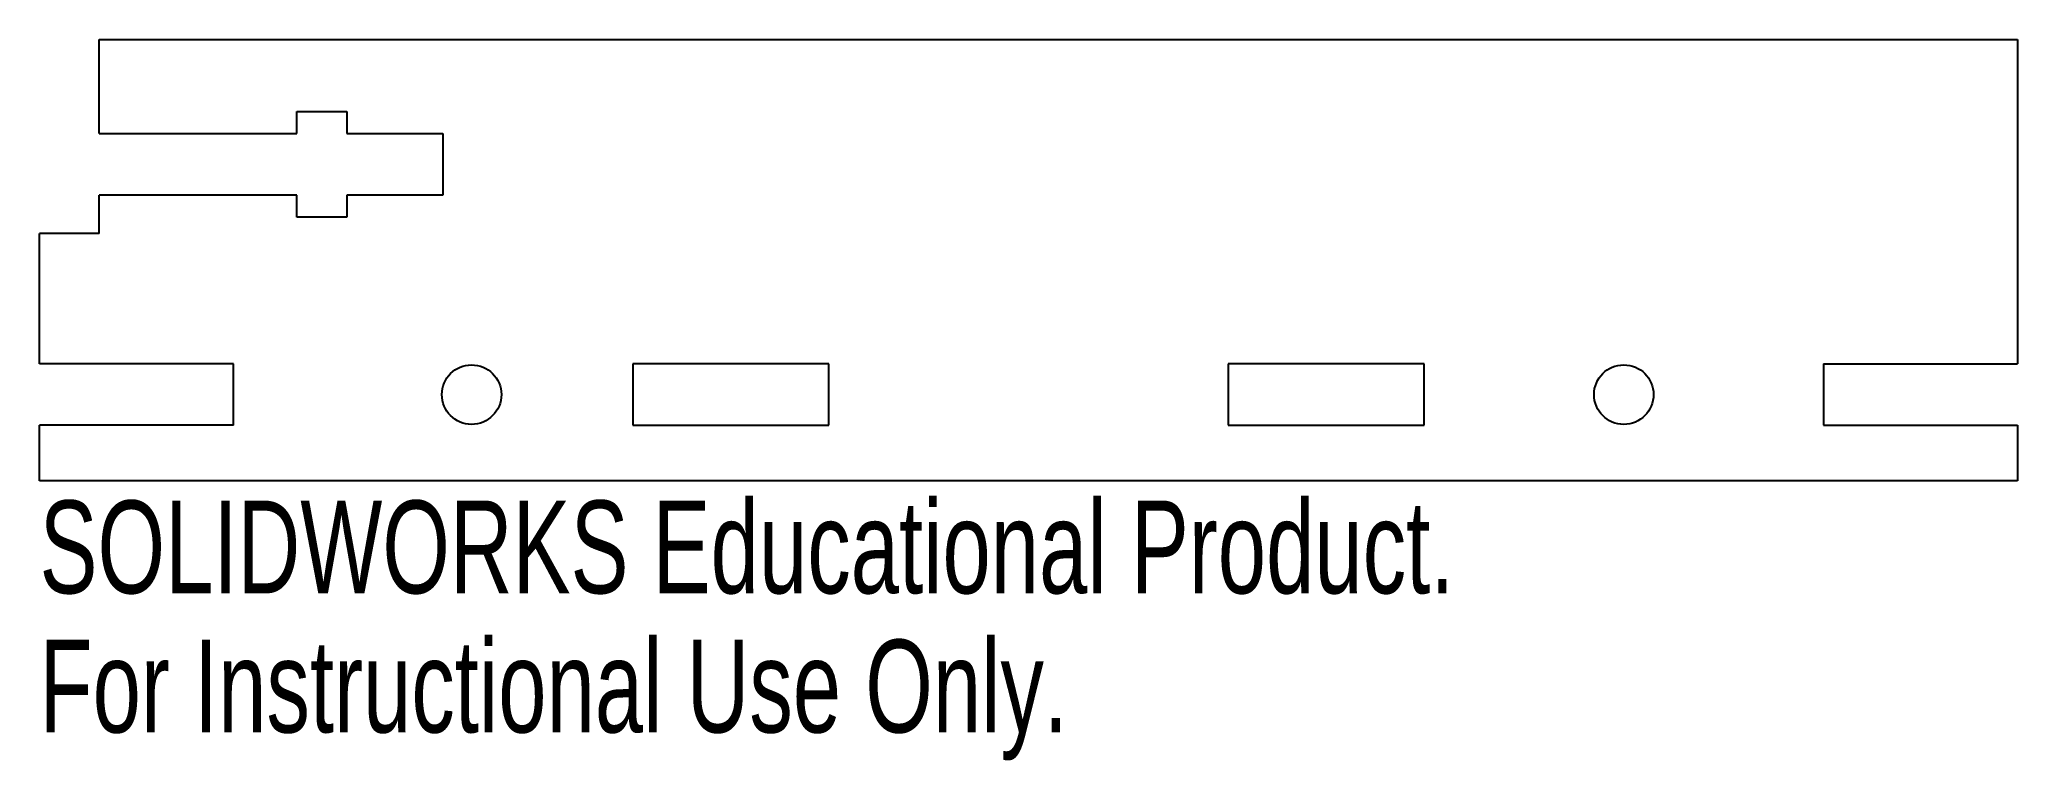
# Model space of a CAD drawing. Header units: millimetres. Extents: x -53 to 50, y -21 to 17.
import ezdxf

# ---------------------------------------------------------------- set-up
doc = ezdxf.new("R2010")
doc.units = ezdxf.units.MM
doc.styles.add('SLDTEXTSTYLE0', font='TXT', dxfattribs={"width": 0.7})

msp = doc.modelspace()

# ---------------------------------------------------------------- linework, layer by layer
at = {"color": 7, "linetype": 'Continuous', "lineweight": 25}
for p, q in [((-49.9, 12.1), (-49.9, 17)), ((-49.9, 17), (50, 17)), ((50, 17), (50, 0.1)), ((-39.6, 13.25), (-37, 13.25)), ((-39.6, 12.1), (-39.6, 13.25)), ((-37, 13.25), (-37, 12.1)), ((-49.9, 12.1), (-39.6, 12.1)), ((-37, 12.1), (-32, 12.1)), ((-32, 12.1), (-32, 8.9)), ((-49.9, 6.9), (-49.9, 8.9)), ((-39.6, 8.9), (-49.9, 8.9)), ((-39.6, 7.75), (-39.6, 8.9)), ((-37, 8.9), (-37, 7.75)), ((-32, 8.9), (-37, 8.9)), ((-37, 7.75), (-39.6, 7.75)), ((-53, 0.1), (-53, 6.9)), ((-49.9, 6.9), (-53, 6.9)), ((-42.9, 0.1), (-53, 0.1)), ((-42.9, -3.1), (-42.9, 0.1)), ((-11.9, 0.1), (-22.1, 0.1)), ((-22.1, 0.1), (-22.1, -3.1)), ((-11.9, -3.1), (-11.9, 0.1)), ((19.1, 0.1), (8.9, 0.1)), ((8.9, 0.1), (8.9, -3.1)), ((19.1, -3.1), (19.1, 0.1)), ((39.9, 0.1), (50, 0.1)), ((39.9, 0.1), (39.9, -3.1)), ((-53, -6), (-53, -3.1)), ((-42.9, -3.1), (-53, -3.1)), ((-22.1, -3.1), (-11.9, -3.1)), ((8.9, -3.1), (19.1, -3.1)), ((39.9, -3.1), (50, -3.1)), ((50, -3.1), (50, -6)), ((50, -6), (-53, -6))]:
    msp.add_line(p, q, dxfattribs=at)
for centre in [(-30.5, -1.5), (29.5, -1.5)]:
    msp.add_circle(centre, 1.55, dxfattribs=at)

# ---------------------------------------------------------------- texts
at = {"color": 7, "linetype": 'Continuous', "char_height": 4.8336, "attachment_point": 1, "style": 'SLDTEXTSTYLE0'}
for s, insert in [('SOLIDWORKS Educational Product.', (-53, -7.02)), ('For Instructional Use Only.', (-53, -14.27))]:
    msp.add_mtext(s, dxfattribs=dict(at, insert=insert))

doc.saveas('drawing.dxf')
